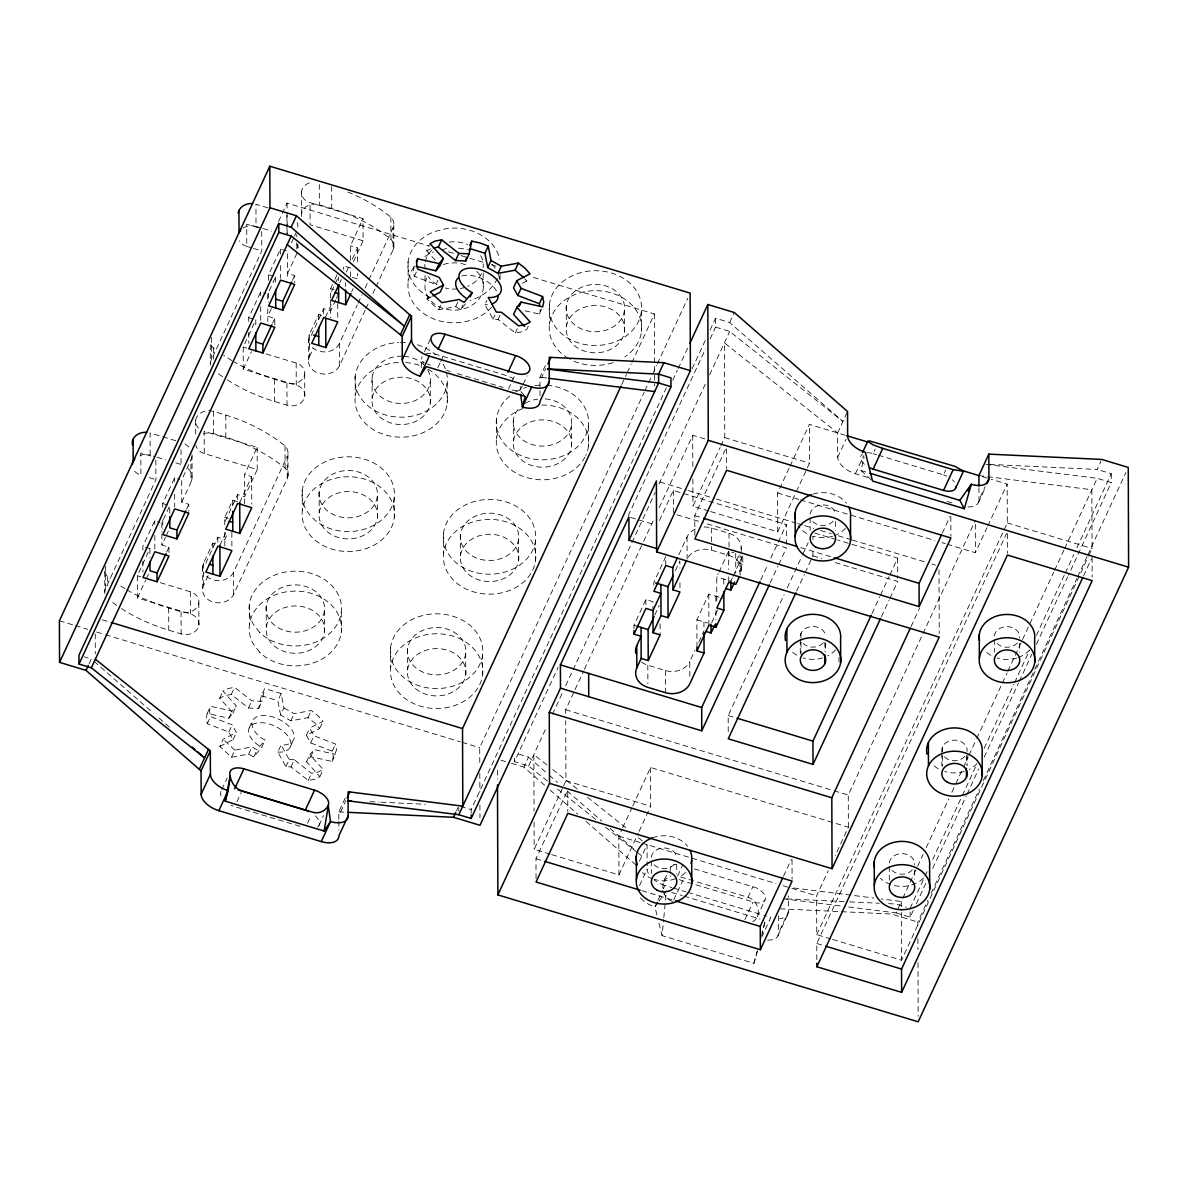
<?xml version="1.0" encoding="UTF-8"?>
<svg xmlns="http://www.w3.org/2000/svg" width="1188" height="1188" viewBox="0 0 1188 1188"><rect width="100%" height="100%" fill="white"/><g stroke="black" fill="none" stroke-linecap="round" stroke-linejoin="round"><path stroke-width="0.75" stroke-dasharray="5 3.75" d="M757.409 951.113L753.92 963.349L662.087 935.624L663.647 919.497M663.81 917.7L666.409 890.807L659.102 901.039M421.205 367.849L421.681 358.88A15.088 8.301 24.8 0 1 422.156 356.727M219.825 746.45L233.086 739.679L228.824 731.986L207.276 723.759L206.163 718.265L207.232 713.424L228.779 718.205L232.997 713.067L219.661 698.277L224.695 695.663L231.259 694.475L248.47 708.018L258.687 708.449L261.375 695.737L264.686 688.595L281.14 693.569L283.932 707.914L280.62 715.072L290.852 720.819L308.004 717.656L314.597 722.809L319.676 728.467L306.4 735.238L310.662 742.931L332.224 751.158L333.323 756.652L332.254 761.478L310.707 756.697L306.504 761.835L319.839 776.64L314.805 779.239L308.227 780.427L291.015 766.899L285.907 766.676L277.829 752.063L281.14 744.921L283.694 745.024A22.631 12.444 24.8 0 0 289.263 726.655A22.631 12.444 24.8 0 0 256.786 716.854A22.631 12.444 24.8 0 0 262.503 738.624L265.058 740.065L261.746 747.207L253.757 756.964L248.634 754.098L231.482 757.261L219.825 746.45L223.136 739.292L236.397 732.521L232.135 724.829L210.573 716.602L209.474 711.107L210.543 706.281L232.091 711.063L236.308 705.924L222.958 691.119L228.007 688.52L234.571 687.332L251.782 700.875L261.999 701.291L264.686 688.595M414.33 265.964L413.261 270.805L414.36 276.299L435.922 284.526L437.912 280.234M332.254 761.478L336.635 749.494L335.536 744.015L313.974 735.788L309.712 728.081L322.973 721.324L317.909 715.666L311.315 710.498L294.164 713.661L283.932 707.914M524.992 310.84L539.352 314.033L540.421 309.192M871.205 479.863L860.929 470.507L864.136 457.261M761.701 935.565L765.31 920.655L761.983 933.115M753.92 963.349L757.246 950.905M666.81 875.452C660.053 883.813 661.835 898.247 673.002 901.573M752.94 921.74C762.429 915.651 758.271 900.014 747.995 897.296L679.343 876.566M104.975 593.822A13.202 10.677 -0.2 0 1 105.628 588.327L155.91 479.67L155.836 457.499M210.454 365.147A11.197 9.059 -0.2 0 1 211.494 359.593L261.776 250.95L261.702 228.779M278.512 221.532L287.065 203.074L429.031 245.931M142.857 550.103L142.842 546.45L154.752 520.715L160.053 522.319M162.711 507.217L162.697 503.564L174.606 477.828L179.908 479.432M248.723 321.369L248.708 317.716L260.618 291.996L265.919 293.584M268.577 280.309L268.562 274.829L280.472 249.109L287.541 251.232L287.63 278.72M89.055 663.84L91.328 658.924L84.259 656.801M121.443 608.583A174.532 141.209 -0.2 0 0 168.77 630.189L181.14 633.932A13.202 10.677 -0.2 0 0 198.129 627.65A13.202 10.677 -0.2 0 0 190.407 613.914L137.422 597.92L137.348 575.749L149.911 548.589L142.842 546.45M191.936 456.459A16.974 13.736 -0.2 0 1 190.941 459.949L181.675 479.967L181.749 502.138L188.818 504.276L188.833 511.36M227.294 379.848A174.532 141.209 -0.2 0 0 274.636 401.47L287.006 405.197A13.202 10.677 -0.2 0 0 303.994 398.916A13.202 10.677 -0.2 0 0 296.257 385.179L243.288 369.186L243.198 347.015L255.034 321.458M268.562 274.829L275.631 276.967L267.686 294.119L267.716 301.514M291.402 242.901L293.703 237.897M294.476 236.219L296.792 231.214L296.822 236.768M137.422 597.92L145.56 580.338M146.287 578.749L148.515 573.952M168.978 552.479L168.963 547.163L161.895 545.025L165.503 537.228M166.231 535.669L169.112 529.432M181.749 502.138L191.016 482.12L190.941 459.949M243.288 369.186L251.411 351.618M271.369 308.494L267.76 316.29L274.799 318.414L274.814 325.512M296.881 253.386L287.615 273.403L294.683 275.542L294.698 282.64M166.736 551.975L168.963 547.163M186.575 509.088L188.818 504.276M272.557 323.24L274.799 318.414M292.441 280.368L294.683 275.542M202.762 569.839A16.023 12.964 -0.2 0 1 203.564 563.157L212.815 543.139L216.35 544.208M224.755 524.799L224.725 517.404L232.67 500.252L237.971 501.856M244.683 503.786L244.579 474.517L257.143 447.356L204.173 431.363L204.247 453.534L257.232 469.527L244.654 496.688L237.585 494.55L225.675 520.285L225.69 523.834M365.147 310.276L339.516 365.652A16.023 12.964 -0.2 0 1 318.889 373.27A16.023 12.964 -0.2 0 1 309.504 356.593L309.415 334.422L318.681 314.404L325.75 316.543L331.704 303.668M330.62 297.906L330.591 288.669L334.199 280.873M334.927 279.314L337.808 273.077M350.49 260.573L350.445 245.782L363.008 218.622L310.038 202.628A13.202 10.677 -0.2 0 1 301.529 191.61A13.202 10.677 -0.2 0 1 312.489 182.091M205.836 563.171L217.835 537.228L224.799 539.575L227.695 533.338M335.729 299.925L330.665 310.84L323.611 308.717L311.702 334.437L311.702 337.986M331.541 291.55L334.526 285.12M335.268 283.516L338.238 277.086M339.768 282.729L341.253 279.522M219.884 545.277L225.839 532.402M239.738 502.39L251.648 476.655L244.579 474.517M346.347 272.037L349.317 265.607M352.301 259.177L357.499 247.921L350.445 245.782M198.604 428.155A13.202 10.677 -0.2 0 1 198.054 415.161A13.202 10.677 -0.2 0 1 213.424 411.345L225.794 415.072A165.756 134.096 -0.2 0 1 285.001 445.886A13.202 10.677 -0.2 0 1 287.169 456.415L287.244 478.586L233.65 594.386A16.023 12.964 -0.2 0 1 213.023 602.004A16.023 12.964 -0.2 0 1 203.638 585.328L208.271 575.319M309.504 356.593L313.35 348.247M336.442 298.366L338.61 293.688M353.475 261.568L363.097 240.793L363.008 218.622M351.663 291.817L353.148 288.61M233.65 594.386L233.576 572.215L287.169 456.415M339.516 365.652L339.441 343.481L357.306 304.885M358.078 303.207L361.969 294.817M365.072 288.105L368.176 281.393M368.963 279.715L393.035 227.695A13.202 10.677 -0.2 0 0 390.867 217.152A165.756 134.096 -0.2 0 0 347.906 192.07M365.934 308.598L369.037 301.886M372.913 293.495L375.245 288.461M376.032 286.783L393.109 249.851L393.035 227.695M207.232 713.424L210.543 706.281M207.276 723.759L210.573 716.602M414.36 276.299L416.349 272.007M219.661 698.277L222.958 691.119M435.239 260.231L426.744 250.817L429.388 245.099M231.259 694.475L234.571 687.332M228.779 718.205L232.091 711.063M232.997 713.067L236.308 705.924M465.414 303.935L460.84 309.519L455.732 306.638L438.58 309.801L426.923 298.99L428.898 294.698M228.824 731.986L232.135 724.829M233.086 739.679L236.397 732.521M248.47 708.018L251.782 700.875M231.482 757.261L234.793 750.118L251.945 746.955L257.053 749.821L265.058 740.065M438.58 309.801L441.223 304.083M249.257 727.828L252.569 720.685M258.687 708.449L261.999 701.291M221.785 789.649L227.19 777.977M424.472 351.722L430.65 338.387M248.634 754.098L251.945 746.955M455.732 306.638L458.375 300.92M280.62 715.072L277.844 700.712L281.14 693.569M253.757 756.964L257.053 749.821M460.84 309.519L463.483 303.801M236.887 801.885L241.253 792.455M437.823 367.731L440.006 363.008M440.733 361.434L444.371 353.579M290.852 720.819L294.164 713.661M528.259 326.329L526.937 329.18L521.888 331.794L515.325 332.967L498.114 319.438L493.005 319.216L484.927 304.618L486.902 300.326M290.228 747.074L293.54 739.931M308.004 717.656L311.315 710.498M285.907 766.676L289.219 759.533L281.14 744.921M493.005 319.216L494.995 314.939M291.015 766.899L294.327 759.741L311.538 773.284L318.117 772.096L323.151 769.482L309.801 754.692L314.018 749.554L335.565 754.335M498.114 319.438L500.103 315.147M306.4 735.238L309.712 728.081M310.662 742.931L313.974 735.788M319.676 728.467L322.973 721.324M522.349 283.264L526.759 281.007L528.081 278.155M306.504 761.835L309.801 754.692M310.707 756.697L314.018 749.554M308.227 780.427L311.538 773.284M515.325 332.967L517.315 328.69M319.839 776.64L323.151 769.482M332.224 751.158L335.536 744.015M539.352 314.033L541.995 308.316M307.529 823.21L311.167 815.354M508.464 389.055L511.375 382.759M512.102 381.185L514.3 376.477M318.963 825.482L323.596 815.503M522.438 385.848L519.364 391.164L512.043 390.05M523.21 384.184L527.056 375.868M338.832 819.275L338.803 811.909L345.753 796.896M540.02 395.723L539.946 377.324L546.124 363.974M340.57 811.983L345.871 800.549M539.946 377.324L541.713 377.398L545.678 368.829M621.769 384.466L626.432 374.398M627.205 372.72L631.095 364.33M631.868 362.652L654.395 313.974L530.175 276.477M479.774 762.473L479.714 747.698L644.148 392.426M644.921 390.748L651.945 375.586M652.717 373.908L656.608 365.488M657.395 363.81L687.793 298.143M456.519 810.751L458.033 807.484M471.176 813.127L471.161 809.592L666.305 387.941M672.735 380.279L677.412 370.181M678.2 368.503L687.54 348.292M692.144 368.785L705.405 340.154M710.082 330.041L715.532 318.25L729.67 322.527L842.916 421.488L729.699 331.393L715.562 327.116L715.532 318.25M547.43 780.991L528.556 765.978L514.434 761.716L558.093 667.389M628.244 515.785L705.434 349.02M710.112 338.907L715.562 327.116M544.609 785.223L523.893 767.121L528.526 757.112L516.156 753.385M729.67 322.527L734.303 312.518M528.556 765.978L546.287 727.65M552.509 714.211L562.622 692.366M565.74 685.639L655.182 492.381M659.073 483.991L705.731 383.16M709.622 374.755L729.699 331.393M565.711 713.394L565.696 709.756L574.264 691.238M575.037 689.545L583.62 671.027M584.392 669.334L642.842 543.05M643.629 541.357L654.543 517.79M659.221 507.692L692.723 435.283L705.093 439.011M659.459 520.448L673.358 490.421L786.382 524.547L786.441 544.238M633.991 628.823L633.976 625.274L645.886 599.539L652.955 601.677L652.969 608.776M550.074 854.113L534.184 849.316L562.845 787.392M563.617 785.714L565.934 780.694L565.726 720.671M708.865 511.018L692.975 506.222L720.091 447.638M720.864 445.975L724.739 437.6L724.398 342.827L837.629 432.922L837.703 457.321A18.86 10.365 24.8 0 0 855.405 473.73L869.542 477.992M536.04 878.422L535.981 858.716L567.73 790.094M694.846 535.328L694.772 515.622L725.749 448.678M678.823 554.722L687.05 536.917A18.86 15.251 -0.2 0 1 696.911 528.378M654.796 615.072L659.266 605.42M675.393 570.567L679.863 560.929L679.892 568.22M696.97 647.222L696.881 619.824L708.791 594.104L722.913 598.366M716.81 600.683L716.735 576.937L718.22 573.73M718.963 572.111L728.645 551.217L733.932 552.806M689.797 676.343L689.753 661.567L694.995 650.237M698.737 642.159L703.979 630.828M738.609 556.014L735.728 562.206L742.797 564.345L738.327 573.997M711.761 622.482L717.715 609.622M732.343 577.992L730.858 581.214L716.735 576.937M733.085 576.388L742.767 555.479M551.841 854.647L618.948 874.917L618.814 836.114L621.918 829.417M622.69 827.739L631.986 807.662M632.759 805.984L650.579 767.493L848.366 827.204L835.209 855.657M710.632 511.553L777.739 531.808L777.605 493.02L789.233 467.909M790.005 466.231L809.37 424.398L844.683 435.06M618.948 874.917L638.312 833.07M639.085 831.392L650.712 806.296L650.579 767.493M777.739 531.808L795.559 493.317M796.331 491.639L809.503 463.201L809.37 424.398M760.736 579.952L767.73 564.835M770.834 558.122L786.382 524.547M639.456 861.077L647.074 844.638L647.148 865.547M837.629 432.922L846.777 413.157M770.136 583.085L777.917 566.29M778.689 564.612L786.456 547.831L705.226 523.299M639.53 885.52L647.163 869.037A18.86 10.365 24.8 0 0 649.539 875.289M837.703 457.321L846.108 439.174M728.229 731.645L728.185 715.532L784.125 594.653M787.228 587.941L801.989 556.043M802.761 554.365L808.211 542.619M796.628 591.075L804.41 574.294M805.182 572.616L812.948 555.821L812.919 548.663M657.216 901.944L654.93 906.89L657.172 915.874M657.989 900.296L662.562 890.391M663.335 888.743L664.849 885.446L671.918 887.585M855.405 473.73L863.81 455.583M677.576 876.046L682.551 865.324M866.809 452.747A13.187 7.247 24.8 0 1 869.779 452.88L873.091 453.608L875.229 449.005M673.745 899.969L682.595 880.843L756.325 902.821A13.187 7.247 24.8 0 0 765.443 898.098A13.187 7.247 24.8 0 0 756.266 887.852L693.109 868.502M872.007 613.528L879.773 596.747M880.546 595.069L889.099 576.596M889.871 574.918L897.638 558.137L837.599 540.005M747.995 897.296L752.954 886.575M878.378 455.197L943.51 474.858L945.633 470.255M881.407 616.661L889.173 599.881M889.946 598.203L897.727 581.407L832.372 561.686M744.891 919.631L753.014 902.093M757.157 916.988L765.027 899.969M783.501 876.224L791.253 859.488M942.292 533.13L950.044 516.394M761.657 937.228L770.819 917.433L763.75 915.309M911.033 626.596L919.571 608.122M767.656 940.079A18.86 10.365 24.8 0 0 778.511 933.129L788.446 911.686L788.387 896.004M968.131 506.92A18.86 10.365 24.8 0 0 979.001 499.97L985.104 486.768M777.932 935.817L787.852 914.374M978.407 502.658L985.268 487.808M848.366 827.204L848.262 795.054L975.289 520.582M830.872 938.891L816.75 934.629L816.616 895.826L828.229 870.715M947.148 544.193L975.407 552.732L987.02 527.621M987.807 525.957L1007.172 484.11L991.267 479.313M816.75 934.629L1007.305 522.913L1007.172 484.11M816.839 959.607L816.78 943.495L1006.548 533.457M989.753 464.404L1097.133 469.438L1100.994 461.107M848.648 906.964L896.019 912.904L901.321 901.469L881.273 898.945M902.865 898.098L923.091 854.41M926.209 847.683L948.752 798.96M951.87 792.233L954.974 785.506M955.761 783.828L962.755 768.71M963.542 767.032L968.205 756.949M968.977 755.256L975.987 740.139M976.759 738.461L1001.647 684.689M1002.42 682.996L1007.097 672.913M1007.87 671.235L1053.756 572.096M1054.528 570.403L1063.869 550.237M1064.641 548.559L1097.163 478.304L1111.285 482.58L1068.413 575.215M910.112 908.3L924.145 877.977M924.932 876.299L928.051 869.557M932.729 859.444L961.567 797.118M962.354 795.44L976.388 765.117M984.184 748.277L1013.81 684.258M1014.582 682.58L1029.402 650.579M1036.411 635.417L1064.478 574.769M1065.265 573.091L1073.833 554.558M1076.952 547.817L1111.255 473.715L1097.133 469.438M896.019 912.904L910.157 917.166L913.275 910.424M916.394 903.697L926.521 881.793M932.758 868.309L966.275 795.886M967.062 794.208L978.749 768.933M984.213 757.142L1018.517 683.026M1019.289 681.348L1031.763 654.395M1036.441 644.282L1067.626 576.908M917.864 925.734L917.849 922.037L927.976 900.148M931.095 893.421L979.417 789.025M983.308 780.605L1076.818 578.556M1077.605 576.878L1086.946 556.667M1087.733 554.989L1125.912 472.482M832.64 939.426L901.514 960.216L1088.178 556.905M1088.965 555.227L1092.069 548.5L1091.861 489.753L978.912 475.586M1083.545 575.853L1091.327 559.043M663.84 881.867L665.622 879.165L670.982 875.868M658.063 902.509L654.93 906.89A18.86 10.365 24.8 0 1 639.619 896.732M426.744 250.817L430.531 248.856M426.923 298.99L431.333 296.733M442.426 249.554L446.569 248.53M484.927 304.618L487.481 304.722M277.829 752.063L280.383 752.167A22.631 12.444 24.8 0 0 285.952 733.798A22.631 12.444 24.8 0 0 253.475 723.997A22.631 12.444 24.8 0 0 259.192 745.782L261.746 747.207M289.219 759.533L294.327 759.741M369.928 801.677L379.195 802.123M381.036 802.197L425.467 804.291M338.803 811.909L346.124 812.25M786.768 898.9L847.861 901.766M849.702 901.855L879.328 903.251M888.579 903.682L895.99 904.038L906.593 907.231M780.278 908.82L891.356 914.032L917.849 922.037M541.713 377.398L547.178 378.081M986.025 464.374L1097.163 478.304M793.822 887.985L873.982 898.039M783.07 898.737L841.371 906.043M261.375 695.737L277.844 700.712M301.722 216.558A13.202 10.677 -0.2 0 1 319.364 204.782L331.734 208.524A165.756 134.096 -0.2 0 1 390.941 239.323A13.202 10.677 -0.2 0 1 393.109 249.851M448.544 251.826L453.875 253.43M460.974 255.583L468.072 257.722M469.839 258.256L484.036 262.548M491.134 264.686L498.232 266.825M267.968 207.855L255.955 204.232L256.029 226.403L261.182 227.948M363.097 240.793L310.113 224.799L310.038 202.628M262.904 228.467L271.488 231.066M258.36 227.769L246.688 224.235L246.762 246.406L251.767 247.921M352.316 277.353L357.618 278.957L357.588 273.478M253.445 248.426L261.776 250.95M982.446 476.64L989.5 478.779M330.591 288.669L334.125 289.738M873.091 453.608L876.61 454.662M860.929 470.507L867.997 472.646M947.237 501.455L954.306 503.593M724.739 437.6L809.503 463.201M1007.305 522.913L1092.069 548.5M446.658 370.389L450.193 371.458M457.261 373.596L503.177 387.451M248.708 317.716L254.009 319.32M777.605 493.02L798.796 499.42M800.564 499.94L934.793 540.466M941.846 542.604L945.381 543.659M243.198 347.015L246.733 348.084M266.157 353.95L296.183 363.008A13.202 10.677 -0.2 0 1 303.92 376.745A13.202 10.677 -0.2 0 1 286.917 383.026L274.562 379.299A174.532 141.209 -0.2 0 1 233.264 361.39M659.934 482.001L686.426 489.991M688.194 490.525L714.686 498.514M716.453 499.049L795.93 523.017M797.697 523.552L802.999 525.155M804.751 525.69L813.587 528.348M820.656 530.487L831.258 533.679M838.312 535.803L850.682 539.53M852.449 540.065L924.858 561.909M931.927 564.048L935.461 565.117M814.641 533.07L835.832 539.471M694.772 515.622L700.074 517.226M800.742 547.609L830.754 556.682M676.967 514.775L703.459 522.765M812.948 555.821L821.784 558.494M704.068 527.012A18.86 15.251 -0.2 0 1 711.33 527.962L728.986 533.293A18.86 15.251 -0.2 0 1 741.149 549.034M630.65 517.448L655.375 524.918M688.149 557.276A18.86 15.251 -0.2 0 1 711.404 550.133L729.076 555.464A18.86 15.251 -0.2 0 1 740.109 575.096L740.035 554.766M203.415 433.813A13.202 10.677 -0.2 0 1 213.513 433.516L225.869 437.243A165.756 134.096 -0.2 0 1 285.075 468.057A13.202 10.677 -0.2 0 1 287.244 478.586M175.839 440.733L150.089 432.952L150.163 455.123L155.316 456.682M696.881 619.824L707.484 623.032M157.039 457.202L165.622 459.801M175.928 462.904L181.066 464.463A16.974 13.736 -0.2 0 1 183.101 465.191M150.831 455.999L140.823 452.97L140.897 475.141A13.202 10.677 -0.2 0 1 133.516 469.572M149.243 477.665L155.91 479.67M633.976 625.274L637.511 626.343M224.725 517.404L228.259 518.473M162.697 503.564L167.998 505.167M641.565 662.072A18.86 15.251 -0.2 0 0 647.816 665.206L665.473 670.537A18.86 15.251 -0.2 0 0 689.753 661.567M728.185 715.532L735.238 717.656M137.348 575.749L140.867 576.819M160.306 582.684L190.318 591.743A13.202 10.677 -0.2 0 1 198.054 605.479A13.202 10.677 -0.2 0 1 181.066 611.761L168.696 608.018A174.532 141.209 -0.2 0 1 126.18 589.397M565.696 709.756L832.372 790.258M834.125 790.792L848.262 795.054M102.287 619.794L109.385 621.933M59.4 620.804L73.582 625.081M75.364 625.616L87.778 629.373M96.644 632.046L103.742 634.184M105.509 634.719L460.216 741.802M461.984 742.337L479.714 747.698M500.935 760.186L509.771 762.845M511.538 763.379L523.893 767.121M565.934 780.694L650.712 806.296M618.814 836.114L640.005 842.515M641.772 843.049L775.987 883.56M783.055 885.699L788.357 887.302M791.891 888.357L816.616 895.826M460.558 806.385L471.161 809.592M673.685 888.119L686.055 891.846M687.822 892.381L761.983 914.775M671.695 892.396L682.298 895.604M684.065 896.138L760.008 919.067M535.981 858.716L541.283 860.32M641.936 890.703L671.963 899.776M816.78 943.495L823.848 945.618M300.044 826.328L234.704 806.607A15.088 8.301 24.8 0 1 231.051 805.197M943.51 474.858L946.821 476.136M679.284 879.566L682.595 880.843M427.056 363.78L430.412 365.176M424.25 362.459L422.2 361.271L425.334 365.28M211.004 344.802A11.197 9.059 -0.2 0 0 213.588 347.95L216.112 349.851M104.9 571.651A13.202 10.677 -0.2 0 0 107.722 576.685L110.246 578.586M234.793 750.118L223.136 739.292M546.911 764.938L533.843 754.543L534.051 811.048M552.717 769.557L578.853 790.347M587.555 797.282L626.744 828.467M638.357 837.718L644.163 842.337M557.588 789.084L596.777 820.269M605.494 827.204L638.877 853.771M528.526 757.112L547.861 774.012M549.242 775.215L557.528 782.461M567.196 790.911L601.722 821.071M610.008 828.318L636.248 851.247M637.629 852.464L641.772 856.073M550.133 790.05L577.754 814.181M586.04 821.428L637.154 866.082M94.09 661.345L153.475 713.246M158.999 718.072L170.047 727.724M524.25 395.337L520.136 390.837L520.582 388.743A15.088 8.301 24.8 0 0 520.092 386.293M524.74 278.749L526.759 281.007M658.954 923.061L662.087 935.624M1111.255 473.715L1111.285 482.58M1092.099 557.365L1092.173 577.071M1019.646 643.302L1019.675 652.257M1007.335 533.561L1007.409 553.266M994.297 639.56L994.341 652.093M978.957 487.778L979.001 499.97M975.303 524.16L975.407 552.732M967.121 754.989L967.166 765.74M966.364 755.82L966.393 764.775M950.831 516.498L950.89 536.204M942.515 746.836L942.589 766.527M941.787 753.029L941.832 765.562M939.01 569.809L939.233 633.486M917.908 938.669L917.953 949.747M917.997 962.681L918.175 1016.26M914.611 870.255L914.641 879.209M910.127 911.849L910.157 917.166M901.321 901.469L901.35 910.647M901.35 912.473L901.514 960.216M897.638 558.137L897.712 577.828M889.263 866.498L889.322 880.828M838.995 657.231L839.025 662.607M835.491 521.517L835.52 530.472M825.601 643.183L825.63 652.138M824.843 642.218L824.873 651.173M812.889 536.13L812.889 539.708M810.142 517.775L810.186 530.308M800.994 633.234L801.009 640.391M801.024 642.188L801.068 654.722M800.252 639.441L800.296 653.756M792.025 859.607L792.099 879.298M778.452 915.71L778.511 933.129M742.767 557.246L742.797 564.345M741.223 547.044L741.253 554.425M741.253 556.281L741.297 569.215M735.699 553.341L735.773 573.299M728.986 533.293L729.046 549.925M729.061 551.767L729.076 555.464M728.645 551.217L728.704 569.468M728.734 576.774L728.749 582.254M726.536 448.797L726.611 468.488M723.789 579.076L723.819 584.392M715.859 596.228L715.874 601.544M715.904 610.647L715.933 619.884M711.33 527.962L711.389 544.594M711.389 546.435L711.404 550.133M708.791 594.104L708.894 625.14M703.949 621.963L703.964 627.279M692.723 435.283L692.842 468.027M692.886 478.942L692.975 506.222M687.05 536.917L687.124 559.088M679.937 582.833L679.967 590.139M676.685 864.612L676.715 873.566M673.358 490.421L673.433 513.706M665.77 565.533L665.74 556.652L653.831 582.387L653.831 585.936M665.473 670.537L665.547 692.693M660.083 623.893L660.127 634.852M654.395 313.974L654.647 386.026M651.336 860.869L651.38 873.403M647.816 665.206L647.876 683.679M645.886 599.539L645.916 606.637M641.357 311.642A46.198 37.377 -0.2 0 1 568.517 338.55A46.198 37.377 -0.2 0 1 576.239 274.086A46.198 37.377 -0.2 0 1 641.357 311.642L641.431 331.601M624.472 310.335A29.225 23.656 -0.2 0 1 578.378 327.353A29.225 23.656 -0.2 0 1 583.263 286.575A29.225 23.656 -0.2 0 1 624.472 310.335L624.546 331.407A29.225 23.656 -0.2 0 1 578.452 348.426A29.225 23.656 -0.2 0 1 583.338 307.647A29.225 23.656 -0.2 0 1 624.546 331.407M588.431 426.017L588.506 445.96M571.532 424.71L571.606 445.767A29.225 23.656 -0.2 0 1 525.527 462.785A29.225 23.656 -0.2 0 1 530.412 422.007A29.225 23.656 -0.2 0 1 571.606 445.767M566.275 305.851L566.349 326.908M567.745 791.891L567.805 811.582M549.391 304.544L549.45 324.502M535.506 540.377A46.198 37.377 -0.2 0 1 462.652 567.27A46.198 37.377 -0.2 0 1 470.374 502.821A46.198 37.377 -0.2 0 1 535.506 540.377L535.565 560.335A46.198 37.377 -0.2 0 1 462.726 587.228A46.198 37.377 -0.2 0 1 470.448 522.779A46.198 37.377 -0.2 0 1 535.565 560.335M534.08 821.977L534.184 849.316M518.607 539.07A29.225 23.656 -0.2 0 1 472.527 556.088A29.225 23.656 -0.2 0 1 477.413 515.31A29.225 23.656 -0.2 0 1 518.607 539.07L518.681 560.142A29.225 23.656 -0.2 0 1 472.586 577.145A29.225 23.656 -0.2 0 1 477.487 536.382A29.225 23.656 -0.2 0 1 518.681 560.142M513.35 420.21L513.424 441.268M514.419 758.167L514.434 761.716M500.103 274.443L500.118 279.878M496.45 418.904L496.525 438.862M497.445 770.136L497.475 779.298M483.204 272.958L483.264 288.758M482.566 654.736A46.198 37.377 -0.2 0 1 409.726 681.645A46.198 37.377 -0.2 0 1 417.448 617.196A46.198 37.377 -0.2 0 1 482.566 654.736L482.64 674.695A46.198 37.377 -0.2 0 1 409.786 701.588A46.198 37.377 -0.2 0 1 417.523 637.139A46.198 37.377 -0.2 0 1 482.64 674.695M479.818 773.551L479.878 792.025M479.922 804.959L479.967 817.893M465.681 653.445A29.225 23.656 -0.2 0 1 419.587 670.463A29.225 23.656 -0.2 0 1 424.472 629.685A29.225 23.656 -0.2 0 1 465.681 653.445L465.755 674.502A29.225 23.656 -0.2 0 1 419.661 691.52A29.225 23.656 -0.2 0 1 424.547 650.742A29.225 23.656 -0.2 0 1 465.755 674.502M460.409 534.585L460.484 555.642M458.806 807.632L458.806 811.181M447.148 383.353L447.223 403.311M443.525 533.278L443.584 553.222M430.249 382.061L430.323 403.118A29.225 23.656 -0.2 0 1 384.244 420.136A29.225 23.656 -0.2 0 1 389.129 379.358A29.225 23.656 -0.2 0 1 430.323 403.118M425.037 275.482L425.066 284.259M408.093 261.895L408.167 281.838M407.484 648.945L407.558 670.002M393.807 224.978L393.896 247.149M394.223 497.727A46.198 37.377 -0.2 0 1 321.369 524.621A46.198 37.377 -0.2 0 1 329.091 460.172A46.198 37.377 -0.2 0 1 394.223 497.727L394.282 517.686A46.198 37.377 -0.2 0 1 321.443 544.579A46.198 37.377 -0.2 0 1 329.165 480.13A46.198 37.377 -0.2 0 1 394.282 517.686M390.867 217.152L390.941 239.323M390.585 647.638L390.659 667.597M377.324 496.421A29.225 23.656 -0.2 0 1 331.229 513.439A29.225 23.656 -0.2 0 1 336.115 472.661A29.225 23.656 -0.2 0 1 377.324 496.421L377.398 517.478A29.225 23.656 -0.2 0 1 331.303 534.496A29.225 23.656 -0.2 0 1 336.189 493.718A29.225 23.656 -0.2 0 1 377.398 517.478M372.067 377.561L372.141 398.619M357.499 247.921L357.558 264.345M355.167 376.254L355.242 396.213M350.549 276.819L350.519 267.953L343.451 265.83L343.466 269.364M345.634 282.774L345.634 286.427M341.283 612.087L341.357 632.046M338.55 277.056L338.565 280.754M337.704 303.593L337.763 320.018M338.847 821.116L338.877 830.323M331.66 186.353L331.734 208.524M330.635 299.762L330.695 317.939M323.611 308.717L323.626 315.8M324.383 610.781A29.225 23.656 -0.2 0 1 278.304 627.799A29.225 23.656 -0.2 0 1 283.19 587.021A29.225 23.656 -0.2 0 1 324.383 610.781L324.458 631.853A29.225 23.656 -0.2 0 1 278.378 648.871A29.225 23.656 -0.2 0 1 283.264 608.093A29.225 23.656 -0.2 0 1 324.458 631.853M319.305 184.467L319.364 204.782M318.681 314.404L318.711 321.8M319.127 491.921L319.201 512.993M308.479 337.719L308.553 359.89M304.692 374.027L304.767 396.198M301.529 191.61L301.603 213.781M302.242 490.614L302.301 510.573M297.936 244.401L297.95 248.099M296.837 244.149L296.866 249.703M296.183 363.008L296.257 385.179M287.065 203.074L287.08 210.306M287.095 212.117L287.169 233.798M287.956 453.697L288.031 475.868M286.872 215.399L286.932 233.873M286.917 383.026L287.006 405.197M285.001 445.886L285.075 468.057M280.472 249.109L280.487 254.574M280.531 265.533L280.576 278.319M275.631 276.967L275.646 284.363M274.562 379.299L274.636 401.47M268.622 293.094L268.651 302.227M267.731 308.91L267.775 321.621M266.201 606.296L266.275 627.353M260.618 291.996L260.632 295.649M260.677 306.593L260.721 321.206M257.143 447.356L257.232 469.527M255.776 319.854L255.806 327.249M251.648 476.655L251.737 504.039M248.767 332.328L248.797 343.287M249.302 604.989L249.376 624.947M237.585 494.55L237.615 499.881M232.67 500.252L232.7 507.647M231.838 532.313L231.898 548.752M225.794 415.072L225.869 437.243M224.784 532.179L224.829 546.673M217.835 537.228L217.864 544.327M213.588 347.95L213.632 359.043M213.424 411.345L213.513 433.516M212.815 543.139L212.845 548.678M211.419 337.422L211.494 359.593M210.246 344.772L210.321 363.246M203.564 563.157L203.638 585.328M202.613 566.453L202.688 588.624M198.827 602.761L198.916 624.933M195.664 420.344L195.723 436.961M192.011 454.662L192.085 476.834M190.318 591.743L190.407 613.914M181.022 449.673L181.066 464.463M181.066 611.761L181.14 633.932M174.606 477.828L174.621 481.482M174.666 494.267L174.71 507.053M169.795 513.082L169.765 505.702L161.82 522.854L161.85 532.09M168.696 608.018L168.77 630.189M162.756 520.002L162.786 529.12M161.865 533.947L161.895 545.025M154.752 520.715L154.767 524.368M154.811 535.328L154.856 549.94M149.911 548.589L149.94 557.825M142.902 561.063L142.931 572.022M107.722 576.685L107.752 585.922M105.554 566.156L105.628 588.327M104.722 571.651L104.796 591.966M95.248 633.917L95.307 653.801M425.794 353.861A15.088 8.301 24.8 0 1 435.788 354.276L506.43 375.601A15.088 8.301 24.8 0 1 513.498 378.927M428.081 369.305A46.198 37.377 -0.2 0 1 428.779 429.744A46.198 37.377 -0.2 0 1 357.469 411.82A46.198 37.377 -0.2 0 1 400.519 362.385M405.687 362.548A46.198 37.377 -0.2 0 1 422.171 366.424M443.213 364.285A46.198 37.377 -0.2 0 1 414.909 415.473A46.198 37.377 -0.2 0 1 355.687 386.471A46.198 37.377 -0.2 0 1 398.708 342.486M400.445 342.426A46.198 37.377 -0.2 0 1 405.613 342.589M417.374 344.787A46.198 37.377 -0.2 0 1 435.521 354.781M497.356 278.512A46.198 37.377 -0.2 0 1 470.032 300.505M430.101 297.416A46.198 37.377 -0.2 0 1 407.959 263.276A46.198 37.377 -0.2 0 1 434.957 231.437L446.495 228.586A46.198 37.377 -0.2 0 1 499.673 259.236M427.769 369.988A29.225 23.656 -0.2 0 1 408.954 402.598A29.225 23.656 -0.2 0 1 372.111 382.506A29.225 23.656 -0.2 0 1 402.465 356.177M403.979 356.266A29.225 23.656 -0.2 0 1 423.73 364.746M491.758 307.083A46.198 37.377 -0.2 0 1 427.309 315.845A46.198 37.377 -0.2 0 1 416.557 263.706M424.799 256.578A46.198 37.377 -0.2 0 1 433.471 251.99M458.613 248.188A46.198 37.377 -0.2 0 1 470.374 250.371M492.248 264.196A46.198 37.377 -0.2 0 1 495.351 268.414M498.351 274.443A46.198 37.377 -0.2 0 1 499.732 279.195M545.262 398.916A29.225 23.656 -0.2 0 1 570.611 428.764A29.225 23.656 -0.2 0 1 529.833 443.807A29.225 23.656 -0.2 0 1 518.651 408.746M525.378 403.281A29.225 23.656 -0.2 0 1 537.629 399.138M476.73 271.443A29.225 23.656 -0.2 0 1 458.969 309.83A29.225 23.656 -0.2 0 1 426.789 278.244M443.466 264.508A29.225 23.656 -0.2 0 1 467.909 265.607M481.467 273.7A29.225 23.656 -0.2 0 1 467.894 286.263M464.79 287.437A29.225 23.656 -0.2 0 1 460.395 288.521M457.38 288.936A29.225 23.656 -0.2 0 1 445.277 288.001M437.095 284.704A29.225 23.656 -0.2 0 1 428.319 276.641M425.259 269.364A29.225 23.656 -0.2 0 1 424.992 263.201M425.245 261.672A29.225 23.656 -0.2 0 1 432.729 249.332M449.287 242.114A29.225 23.656 -0.2 0 1 467.834 244.55M480.695 255.613A29.225 23.656 -0.2 0 1 483.189 267.686M541.802 405.034A46.198 37.377 -0.2 0 1 585.773 455.479M585.031 456.979A46.198 37.377 -0.2 0 1 510.246 469.215A46.198 37.377 -0.2 0 1 523.373 408.405M546.896 385.254A46.198 37.377 -0.2 0 1 585.714 435.521A46.198 37.377 -0.2 0 1 515.592 452.91A46.198 37.377 -0.2 0 1 513.082 393.629M515.815 391.936A46.198 37.377 -0.2 0 1 526.492 387.392M534.852 385.595A46.198 37.377 -0.2 0 1 541.728 385.09M221.027 795.915A15.088 8.301 24.8 0 1 221.013 791.327M315.28 815.814A15.088 8.301 24.8 0 1 317.567 827.19M568.592 358.494A46.198 37.377 -0.2 0 1 560.335 303.801A46.198 37.377 -0.2 0 1 628.422 301.826A46.198 37.377 -0.2 0 1 624.814 356.875M613.008 362.607A46.198 37.377 -0.2 0 1 570.002 359.281M461.82 276.062A22.631 12.444 24.8 0 1 497.297 292.738M246.762 246.406A13.202 10.677 -0.2 0 1 239.382 240.837M243.005 228.17A13.202 10.677 -0.2 0 1 256.029 226.403M222.616 376.745A174.532 141.209 -0.2 0 1 218.072 373.492M296.436 242.887A16.974 13.736 -0.2 0 1 297.876 249.896M339.441 343.481A16.023 12.964 -0.2 0 1 318.8 351.099A16.023 12.964 -0.2 0 1 309.415 334.422M233.576 572.215A16.023 12.964 -0.2 0 1 219.112 580.65A16.023 12.964 -0.2 0 1 203.98 573.076M116.751 605.464A174.532 141.209 -0.2 0 1 112.207 602.227M140.065 455.42A13.202 10.677 -0.2 0 1 150.163 455.123M188.224 468.577A16.974 13.736 -0.2 0 1 191.016 482.12M204.247 453.534A13.202 10.677 -0.2 0 1 195.857 445.292M124.963 588.654A174.532 141.209 -0.2 0 1 119.008 584.867M184.912 443.97A16.974 13.736 -0.2 0 1 189.441 447.861M232.046 360.662A174.532 141.209 -0.2 0 1 223.7 355.361M297.134 222.394A16.974 13.736 -0.2 0 1 297.446 229.507M952.36 479.804A13.187 7.247 24.8 0 1 954.335 482.001M864.3 464.166A13.187 7.247 24.8 0 1 862.295 454.217M823.269 642.812A12.726 10.306 -0.2 0 1 803.088 643.391M800.237 635.847A12.726 10.306 -0.2 0 1 812.473 626.536A12.726 10.306 -0.2 0 1 825.467 635.12M670.537 871.443A13.187 7.247 24.8 0 1 676.254 864.463M788.446 911.686A18.86 10.365 24.8 0 1 779.64 918.621M964.805 756.4A12.726 10.306 -0.2 0 1 942.856 754.707M941.891 752.138A12.726 10.306 -0.2 0 1 954.009 740.139A12.726 10.306 -0.2 0 1 967.106 751.41M835.55 649.881A27.814 22.498 -0.2 0 1 827.635 655.91M822.749 657.87A27.814 22.498 -0.2 0 1 803.147 657.914M796.747 655.167A27.814 22.498 -0.2 0 1 791.431 651.158M977.071 763.483A27.814 22.498 -0.2 0 1 969.17 769.497M964.285 771.472A27.814 22.498 -0.2 0 1 944.683 771.517M938.268 768.755A27.814 22.498 -0.2 0 1 932.966 764.76M674.353 864.24A12.726 10.306 -0.2 0 1 654.172 864.819M651.336 857.29A12.726 10.306 -0.2 0 1 663.572 847.98A12.726 10.306 -0.2 0 1 676.551 856.563M923.462 878.125A27.814 22.498 -0.2 0 1 892.158 884.986M890.495 884.436A27.814 22.498 -0.2 0 1 880.442 878.229M912.28 869.868A12.726 10.306 -0.2 0 1 892.099 870.462M889.248 862.919A12.726 10.306 -0.2 0 1 903.147 853.652A12.726 10.306 -0.2 0 1 914.597 864.879M685.535 872.482A27.814 22.498 -0.2 0 1 678.719 877.338M675.527 878.734A27.814 22.498 -0.2 0 1 654.246 879.358M652.568 878.793A27.814 22.498 -0.2 0 1 642.53 872.601M652.479 837.792A27.814 22.498 -0.2 0 1 687.6 846.331M1029.595 650.014A27.814 22.498 -0.2 0 1 1018.472 657.424M1016.809 657.989A27.814 22.498 -0.2 0 1 997.207 658.048M990.792 655.286A27.814 22.498 -0.2 0 1 985.476 651.291M664.849 885.446A18.86 10.365 24.8 0 1 654.098 879.907M833.159 521.146A12.726 10.306 -0.2 0 1 811.211 519.453M810.127 514.196A12.726 10.306 -0.2 0 1 822.363 504.87A12.726 10.306 -0.2 0 1 835.357 513.454M1017.314 642.931A12.726 10.306 -0.2 0 1 997.133 643.51M994.282 635.981A12.726 10.306 -0.2 0 1 1008.181 626.7A12.726 10.306 -0.2 0 1 1019.631 637.941M845.425 528.229A27.814 22.498 -0.2 0 1 834.318 535.639M832.64 536.204A27.814 22.498 -0.2 0 1 813.038 536.248M806.622 533.501A27.814 22.498 -0.2 0 1 798.277 525.839M812.948 494.134A27.814 22.498 -0.2 0 1 846.391 503.222M259.623 632.343L253.237 624.071A46.198 37.377 -0.2 0 1 295.723 571.161A46.198 37.377 -0.2 0 1 336.991 624.606A46.198 37.377 -0.2 0 1 259.623 632.343M259.697 652.301L253.311 644.03A46.198 37.377 -0.2 0 1 295.797 591.119A46.198 37.377 -0.2 0 1 337.05 644.564A46.198 37.377 -0.2 0 1 259.697 652.301"/><path stroke-width="1.5" d="M225.245 801.202L228.096 790.659L230.279 775.942L225.245 801.202L324.131 831.051L328.705 803.311A15.088 8.301 24.8 0 0 314.553 790.183L243.911 768.859A15.088 8.301 24.8 0 0 229.804 773.462C230.323 780.947 234.407 788.594 241.981 790.881L312.622 812.206C318.622 814.077 325.527 811.255 328.215 805.509L330.531 821.576L321.265 841.594L218.844 810.676A18.86 10.365 24.8 0 1 201.143 794.252L201.054 770.878L210.321 750.89L95.337 659.221M433.427 247.906L438.357 247.03L455.568 260.558L465.785 260.989L466.557 257.365M465.785 260.989L469.082 253.846L471.785 241.134L480.011 242.946L488.238 246.109L491.03 260.469L487.719 267.612L497.95 273.359L515.102 270.196L523.73 277.621M469.082 253.846L458.88 253.415L441.669 239.872L435.09 241.06L430.056 243.674L443.391 258.464L439.189 263.602L417.641 258.821L416.572 263.662L417.671 269.141L439.233 277.383L443.495 285.075L440.184 292.218L432.818 295.975M689.886 343.243L707.81 304.514L734.303 312.518L847.549 411.479L847.638 435.877A18.86 10.365 24.8 0 0 865.339 452.286L872.497 481.021L964.329 508.746L971.294 484.273A18.86 10.365 24.8 0 0 988.921 478.526L988.832 454.128L1101.766 459.429L1128.258 467.433L1128.6 567.196L918.19 1021.799L497.876 894.906L497.49 784.808M347.98 812.34L453.504 817.285L479.997 825.289L690.391 370.686L690.124 293.094L269.81 166.201L59.4 620.804L59.549 662.369L86.041 670.374L201.054 770.878M59.549 662.369L269.943 207.766L269.81 166.201M278.779 223.463L278.809 232.343L291.179 236.07L404.395 326.165L291.149 227.205L278.779 223.463L78.972 655.197L79.002 664.062L91.357 667.805L204.588 757.899L197.683 751.87M79.002 664.062L278.809 232.343M86.041 670.374L88.298 665.473M291.149 227.205L296.436 215.771L269.943 207.766M91.357 667.805L291.179 236.07M157.083 581.764L168.993 556.029L154.871 551.767L142.961 577.487L157.083 581.764L157.054 572.883L165.993 553.593M176.938 538.877L188.847 513.142L174.71 508.88L162.801 534.6L176.938 538.877L176.908 529.996L185.833 510.706M262.919 353.014L274.829 327.279L260.736 323.032L248.827 348.767L262.919 353.014L262.89 344.149L271.814 324.844M282.803 310.142L294.713 284.407L280.576 280.145L268.666 305.88L282.803 310.142L282.774 301.277L291.699 281.972M339.026 284.348L331.571 300.43L345.708 304.692L350.92 293.436M219.988 576.314L231.898 550.579L217.864 546.109L205.866 572.037L219.988 576.314L219.884 545.277M239.842 533.427L251.752 507.692L237.63 503.43L225.72 529.15L239.842 533.427L239.738 502.39M325.854 347.579L337.763 321.844L323.641 317.582L311.731 343.317L325.854 347.579L325.75 318.369M416.32 261.687L417.641 258.821M438.357 247.03L441.669 239.872M199.287 769.334L208.553 749.316M690.391 370.686L663.899 362.682L549.212 357.306L549.302 381.244L540.035 401.247A18.86 10.365 24.8 0 1 522.408 407.009L525.274 396.465L426.373 366.617L419.973 376.091A18.86 10.365 24.8 0 1 402.286 359.667L402.197 336.293L400.43 334.749L409.697 314.731M402.197 336.293L411.464 316.275L296.436 215.771M416.127 266.364L435.877 270.76L439.189 263.602M443.391 258.464L440.095 265.622L435.877 270.76M201.143 794.252L210.41 774.249L210.321 750.89M402.286 359.667L411.538 339.649L411.464 316.275M455.568 260.558L458.88 253.415M469.795 245.426L471.785 241.134M218.844 810.676L228.096 790.659A18.86 10.365 24.8 0 1 210.41 774.249M419.973 376.091L429.239 356.073A18.86 10.365 24.8 0 1 411.538 339.649M234.645 788.862L243.911 768.859M438.09 349.272L445.04 334.259L515.681 355.598A15.088 8.301 24.8 0 1 529.848 368.726A15.088 8.301 24.8 0 1 515.755 373.329L445.099 352.004A15.088 8.301 24.8 0 1 430.947 338.862A15.088 8.301 24.8 0 1 445.04 334.259M487.719 267.612L484.927 253.252L488.238 246.109M470.166 296.896L472.156 292.604L469.587 291.179A22.631 12.444 24.8 0 1 463.884 269.394A22.631 12.444 24.8 0 1 496.346 279.195A22.631 12.444 24.8 0 1 490.793 297.564L488.238 297.46L496.317 312.073L501.425 312.296L518.636 325.824L525.2 324.636L530.234 322.037L516.899 307.232L521.116 302.094L542.664 306.875L543.733 302.049L542.619 296.555L521.072 288.328L516.81 280.635L530.071 273.864L525.007 268.206L518.414 263.053L501.262 266.216L491.03 260.469M497.95 273.359L501.262 266.216M515.102 270.196L518.414 263.053M516.81 280.635L513.498 287.778L517.76 295.47L539.322 303.697L539.872 306.445M517.76 295.47L521.072 288.328M516.899 307.232L513.587 314.389L524.502 326.492M519.126 306.385L521.116 302.094M539.322 303.697L542.619 296.555M238.179 789.931L305.286 810.201L314.553 790.183M507.974 372.275L515.681 355.598M549.302 381.244A18.86 10.365 24.8 0 1 531.675 386.991L522.408 407.009L520.641 394.431M347.193 797.697L349.836 791.98L462.8 806.147L462.518 728.541L620.997 386.145M547.95 363.914L550.98 357.38M349.836 791.98L348.069 791.891L348.158 815.829L338.892 835.847A18.86 10.365 24.8 0 1 321.265 841.594M453.504 817.285L455.776 812.384M663.899 362.682L658.612 374.116L658.642 382.996L458.82 814.716L347.683 800.786M458.82 814.716L471.191 818.458L670.997 386.724L670.968 377.858L658.612 374.116L547.534 368.904M497.876 894.906L549.509 783.338L549.272 712.399L560.484 688.164L560.409 664.879L628.883 516.914L628.972 540.198L657.216 548.722M628.972 540.198L656.4 480.932L656.637 551.885L939.233 637.124L832.06 868.71L549.509 783.338M656.637 551.885L708.286 440.303L707.81 304.514M635.832 653.43A18.86 15.251 -0.2 0 1 636.768 645.574L641.075 636.278L634.006 634.14L645.916 608.419L652.984 610.543L653.058 632.714L660.127 634.852L648.217 660.587L641.149 658.449L641.045 627.413M652.984 610.543L660.914 593.391L653.86 591.253L665.77 565.533L672.824 567.656L672.913 589.827L679.967 591.966L668.057 617.701L661.003 615.562L660.884 584.526M672.824 567.656L677.323 557.959M648.217 660.587L648.099 629.551L654.053 616.676M668.057 617.701L667.953 586.649L673.165 575.393M703.979 632.684L704.053 652.999L689.827 683.739A18.86 15.251 -0.2 0 1 665.547 692.693L647.891 687.362A18.86 15.251 -0.2 0 1 636.842 667.745L641.149 658.449M653.058 632.714L661.003 615.562M672.913 589.827L686.382 560.706M704.053 652.999L696.985 650.861L708.894 625.14L715.963 627.264L723.908 610.112L723.834 591.639M705.746 631.363L711.048 632.966L714.76 624.918M725.586 588.476L730.887 590.08L734.615 582.031M739.396 576.64L735.817 584.377L728.749 582.254L716.839 607.974L723.908 610.112M560.484 688.164L701.766 730.813L701.692 707.528L759.964 581.63M701.766 730.813L769.364 584.763M795.856 592.753L728.259 738.802L813.038 764.404L880.635 618.354M862.562 452.509L867.76 441.283L869.898 441.015L955.078 466.409L963.453 471.235L955.583 488.253M869.839 467.849L873.15 469.126L882.743 448.396L953.162 469.646L963.453 471.235M813.038 764.404L812.948 741.119L871.22 615.206M873.15 469.126L943.569 490.377L953.162 469.646M760.35 949.717L792.099 881.095L567.819 813.379L536.055 882.001L760.35 949.717L760.261 926.432L782.729 877.902M919.141 606.608L950.905 538.001L726.611 470.285L694.846 538.907L919.141 606.608L919.067 583.338L941.52 534.793M968.25 490.867L971.294 484.273L959.83 500.371L964.329 508.746M978.942 486.026L978.912 475.586L988.832 454.128M832.06 868.71L831.808 797.772L910.26 628.274M986.634 483.471L988.921 478.526M816.854 966.765L1007.409 555.048L1092.188 580.65L901.633 992.366L816.854 966.765L816.854 963.186M901.633 992.366L901.544 969.081L1082.773 577.531M324.131 831.051L330.531 821.576A18.86 10.365 24.8 0 0 348.158 815.829M472.156 292.604L464.152 302.361L459.043 299.495L441.891 302.658L430.219 291.847L443.495 285.075M347.713 800.638L351.425 800.816M547.505 369.052L658.642 382.996L670.997 386.724M549.005 378.319L654.677 391.565M470.121 248.648L484.927 253.252M943.569 490.377L946.866 491.104A13.187 7.247 24.8 0 0 955.998 486.382M846.45 435.595L867.641 441.995M961.255 470.24L978.912 475.586M335.075 292.619L338.61 293.688M869.75 473.18L959.83 500.371M275.705 299.138L282.774 301.277M429.239 356.073L531.675 386.991M708.286 440.303L1128.6 567.196M313.469 334.971L318.755 336.575M255.851 342.025L262.89 344.149M703.608 518.295L797.207 546.539M834.288 557.736L919.067 583.338M655.583 582.922L667.953 586.649M637.511 626.343L648.099 629.551M229.21 521.354L232.744 522.423M176.908 529.996L169.839 527.873L169.795 516.78M560.409 664.879L701.692 707.528M737.006 718.191L812.948 741.119M209.37 564.241L212.904 565.31M157.054 572.883L149.985 570.76L149.955 561.523M549.272 712.399L831.808 797.772M111.152 622.467L462.518 728.541M544.802 861.389L640.169 890.183M675.497 900.846L760.261 926.432M825.615 946.153L901.544 969.081M882.743 448.396L873.21 444.906L867.76 441.283M287.199 244.639L400.43 334.749M192.159 747.044L194.921 749.45M1034.733 662.369A27.814 22.498 -0.2 0 0 995.529 639.768A27.814 22.498 -0.2 0 0 990.866 678.571A27.814 22.498 -0.2 0 0 1034.733 662.369L1034.644 639.099A27.814 22.498 -0.2 0 0 1006.013 614.463A27.814 22.498 -0.2 0 0 979.521 640.688M982.209 775.853A27.814 22.498 -0.2 0 0 943.005 753.237A27.814 22.498 -0.2 0 0 938.357 792.04A27.814 22.498 -0.2 0 0 982.209 775.853L982.134 752.568A27.814 22.498 -0.2 0 0 953.489 727.932A27.814 22.498 -0.2 0 0 926.996 754.157M979.268 634.823L979.358 658.093M966.408 768.354L966.438 777.308M929.699 889.322A27.814 22.498 -0.2 0 0 890.48 866.705A27.814 22.498 -0.2 0 0 885.832 905.508A27.814 22.498 -0.2 0 0 929.699 889.322L929.61 866.037A27.814 22.498 -0.2 0 0 900.964 841.416A27.814 22.498 -0.2 0 0 874.487 867.641M928.392 742.559L928.467 765.844M874.234 861.76L874.323 885.045M850.563 540.585A27.814 22.498 -0.2 0 0 811.359 517.983A27.814 22.498 -0.2 0 0 806.711 556.786A27.814 22.498 -0.2 0 0 850.563 540.585L850.489 517.315A27.814 22.498 -0.2 0 0 848.811 507.172M840.673 662.251A27.814 22.498 -0.2 0 0 801.469 639.634A27.814 22.498 -0.2 0 0 796.821 678.437A27.814 22.498 -0.2 0 0 840.673 662.251L840.599 638.966A27.814 22.498 -0.2 0 0 811.953 614.345A27.814 22.498 -0.2 0 0 785.476 640.57M824.873 654.751L824.918 663.706M795.114 513.038L795.188 536.308M786.857 628.972L786.946 652.242M730.858 581.214L730.887 590.08M715.948 623.566L715.963 627.264M711.003 624.101L711.048 632.966M696.97 647.222L696.985 650.861M691.683 860.409L691.772 883.679A27.814 22.498 -0.2 0 1 647.92 899.88A27.814 22.498 -0.2 0 1 652.568 861.077A27.814 22.498 -0.2 0 1 691.772 883.679M636.768 645.574L636.842 667.745M636.308 856.132L636.397 879.402M633.991 630.605L634.006 634.14M588.654 673.403L588.743 696.688M471.176 814.909L471.191 818.458M345.649 290.08L345.708 304.692M338.58 286.293L338.639 302.554M318.726 327.339L318.785 345.441M275.675 289.902L275.735 308.004M255.821 332.788L255.88 350.891M238.951 210.499L239.04 232.67A13.202 10.677 -0.2 0 1 240.659 230.205M232.714 511.33L232.774 531.288M212.86 556.073L212.934 574.175M133.101 439.233L133.175 461.404M305.286 810.201A15.088 8.301 24.8 0 1 308.939 811.597M132.403 464.122A13.202 10.677 -0.2 0 1 134.793 458.939M498.039 296.391A22.631 12.444 24.8 0 1 491.862 303.935M466.29 298.322A22.631 12.444 24.8 0 1 458.464 277.814M132.432 444.743A13.202 10.677 -0.2 0 1 146.733 432.328M238.179 213.216A13.202 10.677 -0.2 0 1 252.599 203.608M690.02 850.266A27.814 22.498 -0.2 0 1 691.104 863.305M637.392 864.864A27.814 22.498 -0.2 0 1 652.479 837.792M795.351 518.904A27.814 22.498 -0.2 0 1 811.27 494.698M805.598 668.502A12.726 10.306 -0.2 0 0 825.66 661.092A12.726 10.306 -0.2 0 0 807.721 650.742A12.726 10.306 -0.2 0 0 805.598 668.502M947.118 782.09A12.726 10.306 -0.2 0 0 967.195 774.68A12.726 10.306 -0.2 0 0 949.257 764.344A12.726 10.306 -0.2 0 0 947.118 782.09M656.682 889.931A12.726 10.306 -0.2 0 0 676.759 882.521A12.726 10.306 -0.2 0 0 658.805 872.17A12.726 10.306 -0.2 0 0 656.682 889.931M894.609 895.574A12.726 10.306 -0.2 0 0 914.671 888.164A12.726 10.306 -0.2 0 0 896.732 877.813A12.726 10.306 -0.2 0 0 894.609 895.574M815.473 546.836A12.726 10.306 -0.2 0 0 835.55 539.426A12.726 10.306 -0.2 0 0 817.611 529.076A12.726 10.306 -0.2 0 0 815.473 546.836M999.643 668.621A12.726 10.306 -0.2 0 0 1019.705 661.211A12.726 10.306 -0.2 0 0 1001.766 650.861A12.726 10.306 -0.2 0 0 999.643 668.621"/></g></svg>
